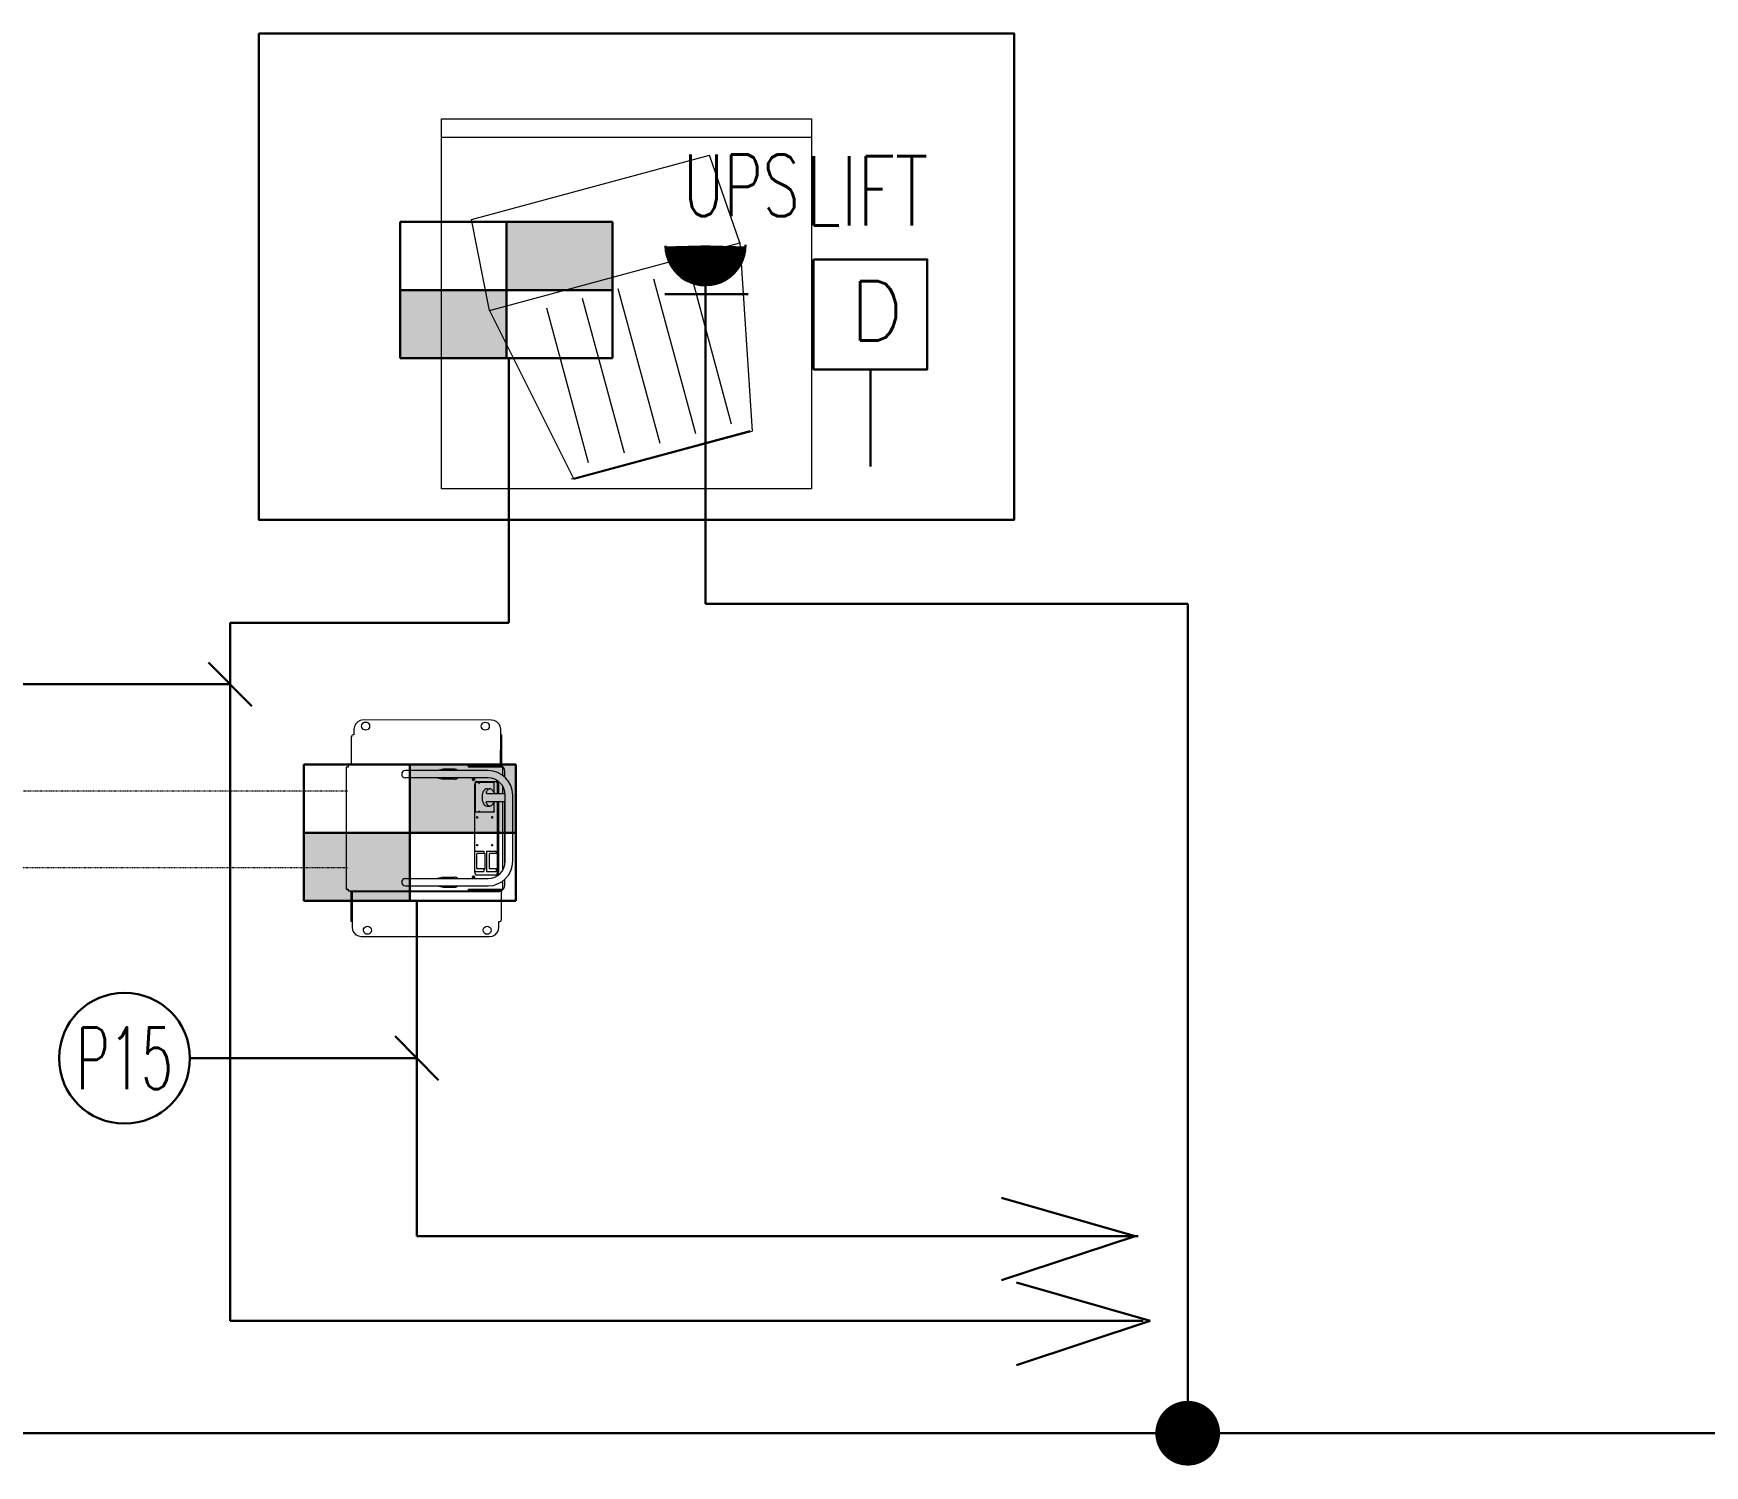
# Model space of a CAD drawing. Extents: x -1439 to 34962, y -872 to 8330.
# Drawn here: x 1871.6 to 2142.6, y 492.5 to 724.7 of the extents above; entities that cross this region are included whole.
import ezdxf
from ezdxf.enums import TextEntityAlignment as Align

# ---------------------------------------------------------------- set-up
doc = ezdxf.new("R2010")
doc.units = 0
doc.linetypes.add('HIDDEN', pattern=[0.375, 0.25, -0.125])
doc.layers.get('0').update_dxf_attribs({"color": 9, "lineweight": 9})
for name, color, linetype, lineweight in [('B_Ekipman_Zemin', 155, 'Continuous', 9), ('E-DATA LIFT PRIZI', 7, 'Continuous', 30), ('E-EKİPMAN PANOSU', 7, 'Continuous', 30), ('E-KABLO', 7, 'Continuous', 30), ('E-LINYE', 7, 'Continuous', 30), ('E-UPS PRİZ', 7, 'Continuous', 30), ('E-YAZI', 7, 'Continuous', 30)]:
    doc.layers.add(name, color=color, linetype=linetype, lineweight=lineweight)
doc.styles.add('E-YAZI', font='txttw.shx')

# ---------------------------------------------------------------- blocks, each defined once
blk = doc.blocks.new('4800makaslift')
for p, q in [((17107.5, 8433.5), (17107.5, 8425.3)), ((17120.4, 8436.4), (17120, 8438.5)), ((17330.5, 8448.4), (17122.5, 8448.5)), ((17132.7, 8440.6), (17133, 8438.5)), ((17314.4, 8436.3), (17314, 8438.4)), ((17326.7, 8440.6), (17327, 8438.4)), ((17345.5, 8433.4), (17344.7, 8438.4)), ((17345.5, 8426.7), (17345.5, 8433.4)), ((17103, 8420), (17103, 8375)), ((17107.5, 8425.3), (17107.5, 8424.4)), ((17345.2, 8375), (17345.5, 8424.8)), ((17345.5, 8424.8), (17345.5, 8426.7)), ((17345.5, 8424.5), (17347, 8424.5)), ((17345.5, 8424.4), (17345.5, 8375)), ((17347, 8424.5), (17347, 8374.2)), ((17346, 8375), (17098, 8375)), ((17098, 8375), (17098, 8372)), ((17342, 8375.5), (17107, 8375.5)), ((17293.4, 8372), (17293.4, 8375)), ((17346, 8373), (17293.4, 8373)), ((17346, 8375), (17346, 8373)), ((17095, 8372), (17095, 8174)), ((17098, 8372), (17095, 8372)), ((17325, 8354.5), (17191, 8354.5)), ((17325, 8366.5), (17191.1, 8366.5)), ((17252, 8368.5), (17243, 8366.5)), ((17243, 8354.5), (17252, 8352.5)), ((17252, 8366.5), (17252, 8368.5)), ((17271, 8368.5), (17252, 8368.5)), ((17252, 8352.5), (17252, 8354.5)), ((17271, 8352.5), (17252, 8352.5)), ((17349, 8372), (17293.4, 8372)), ((17300.8, 8350.9), (17300.6, 8350.5)), ((17301.2, 8353.4), (17301.2, 8352.6)), ((17334, 8347), (17304.9, 8347)), ((17304.9, 8299), (17304.9, 8347)), ((17306.2, 8349), (17339.5, 8349)), ((17334.9, 8330.5), (17334.9, 8346.1)), ((17349, 8358.4), (17349, 8372)), ((17352, 8355.9), (17352, 8365.5)), ((17303.5, 8202), (17303.5, 8344)), ((17322.8, 8337), (17327.9, 8337)), ((17323.7, 8329.5), (17352.8, 8329.5)), ((17339.6, 8345.5), (17339.6, 8329.5)), ((17340.5, 8344), (17340.5, 8329.5)), ((17342.2, 8344), (17342.2, 8329.5)), ((17349, 8329.5), (17349, 8340.9)), ((17352, 8329.5), (17352, 8333.5)), ((17353, 8219.5), (17353, 8326.5)), ((17365, 8219.5), (17365, 8326.5)), ((17334, 8299), (17304.9, 8299)), ((17322.8, 8309), (17327.9, 8309)), ((17323.7, 8316.5), (17353, 8316.5)), ((17334.9, 8299.9), (17334.9, 8315.5)), ((17339.6, 8316.5), (17339.6, 8232)), ((17340.5, 8316.5), (17340.5, 8202)), ((17342.2, 8316.5), (17342.2, 8202)), ((17349, 8205.1), (17349, 8316.5)), ((17352, 8212.5), (17352, 8316.5)), ((17303.5, 8236), (17318.1, 8236)), ((17307, 8207.5), (17307, 8231.5)), ((17319.6, 8232), (17307.3, 8232)), ((17318.2, 8235.9), (17318.2, 8232)), ((17320.1, 8231.6), (17320.1, 8231.5)), ((17320.1, 8207.5), (17320.1, 8231.5)), ((17322.6, 8236), (17322.6, 8203)), ((17322.6, 8236), (17338.3, 8236)), ((17327.3, 8207.5), (17327.3, 8231.5)), ((17339.9, 8232), (17327.5, 8232)), ((17338.4, 8235.9), (17338.4, 8232)), ((17340.4, 8231.6), (17340.4, 8231.5)), ((17340.4, 8207.5), (17340.4, 8231.5)), ((17191, 8191.5), (17325, 8191.5)), ((17252, 8193.5), (17243, 8191.5)), ((17252, 8193.5), (17252, 8191.5)), ((17252, 8193.5), (17271, 8193.5)), ((17301.2, 8193.4), (17301.2, 8192.6)), ((17303.5, 8203), (17318.1, 8203)), ((17339.5, 8197), (17306.2, 8197)), ((17319.6, 8207), (17307.3, 8207)), ((17318.2, 8207), (17318.2, 8203.1)), ((17322.6, 8203), (17338.3, 8203)), ((17339.9, 8207), (17327.5, 8207)), ((17337.8, 8197), (17338.6, 8197.2)), ((17338.4, 8207), (17338.4, 8203.1)), ((17339.6, 8207), (17339.6, 8200.5)), ((17349, 8174), (17349, 8187.6)), ((17352, 8180.5), (17352, 8190.1)), ((17095, 8174), (17098, 8174)), ((17098, 8174), (17098, 8171)), ((17346, 8171), (17098, 8171)), ((17103, 8121.5), (17103, 8171)), ((17104.5, 8121.6), (17104.5, 8170.8)), ((17104.8, 8170.8), (17104.5, 8121.2)), ((17107, 8170.5), (17342, 8170.5)), ((17191, 8179.5), (17325, 8179.5)), ((17243, 8179.5), (17252, 8177.5)), ((17252, 8179.5), (17252, 8177.5)), ((17252, 8177.5), (17271, 8177.5)), ((17293.4, 8174), (17349, 8174)), ((17293.4, 8171), (17293.4, 8174)), ((17346, 8173), (17293.4, 8173)), ((17346, 8171), (17346, 8173)), ((17347, 8126), (17347, 8171.8)), ((17104.5, 8121.5), (17103, 8121.5)), ((17104.5, 8121.2), (17104.5, 8119.3)), ((17104.5, 8119.3), (17104.5, 8112.6)), ((17104.5, 8112.6), (17105.3, 8107.6)), ((17123.4, 8105.4), (17123, 8107.6)), ((17135.7, 8109.7), (17136, 8107.6)), ((17317.4, 8105.4), (17317, 8107.5)), ((17329.7, 8109.6), (17330, 8107.5)), ((17342.5, 8120.8), (17342.5, 8121.6)), ((17342.5, 8112.5), (17342.5, 8120.8)), ((17119.5, 8097.6), (17327.5, 8097.5))]:
    blk.add_line(p, q)
at = {"linetype": 'HIDDEN'}
for p, q in [((16360.7, 8333.6), (17097, 8333.6)), ((17097, 8208.6), (16360.7, 8208.6))]:
    blk.add_line(p, q, dxfattribs=at)
for points in [[(17122.5, 8448.5), (17117.9, 8447.8), (17113.7, 8445.6), (17110.4, 8442.3), (17108.3, 8438.1), (17107.5, 8433.5)], [(17120, 8438.5), (17120.4, 8440.5), (17121.3, 8442.3), (17122.7, 8443.8), (17124.5, 8444.7), (17126.5, 8445), (17128.5, 8444.7), (17130.4, 8443.8), (17131.8, 8442.3), (17132.7, 8440.6)], [(17133, 8438.5), (17132.7, 8436.5), (17131.8, 8434.7), (17130.4, 8433.2), (17128.5, 8432.3), (17126.5, 8432), (17124.5, 8432.3), (17122.7, 8433.2), (17121.3, 8434.7), (17120.4, 8436.4)], [(17314, 8438.4), (17314.4, 8440.5), (17315.3, 8442.3), (17316.7, 8443.7), (17318.5, 8444.6), (17320.5, 8444.9), (17322.5, 8444.6), (17324.4, 8443.7), (17325.8, 8442.3), (17326.7, 8440.6)], [(17327, 8438.4), (17326.7, 8436.4), (17325.8, 8434.6), (17324.4, 8433.2), (17322.5, 8432.3), (17320.5, 8431.9), (17318.5, 8432.3), (17316.7, 8433.2), (17315.3, 8434.6), (17314.4, 8436.3)], [(17344.7, 8438.4), (17342.7, 8442.3), (17339.4, 8445.6), (17335.2, 8447.7), (17330.5, 8448.4)], [(17107.5, 8424.4), (17106.1, 8424.2), (17104.9, 8423.6), (17103.9, 8422.6), (17103.2, 8421.4), (17103, 8420)], [(17299.8, 8353), (17299.9, 8354.2), (17300, 8354.5)], [(17301.4, 8350), (17300.8, 8350.2), (17300.3, 8350.9), (17299.9, 8351.9), (17299.8, 8353)], [(17301.2, 8352.6), (17301.1, 8351.9), (17300.8, 8351.2), (17300.5, 8350.7), (17300.5, 8350.6)], [(17301.3, 8353), (17301.2, 8351.9), (17300.8, 8350.9)], [(17300.9, 8354.5), (17301.1, 8354.1), (17301.2, 8353.4)], [(17301.1, 8354.5), (17301.2, 8354.2), (17301.3, 8353)], [(17303, 8353), (17302.9, 8351.9), (17302.5, 8350.9), (17302, 8350.2), (17301.4, 8350)], [(17302.8, 8354.5), (17302.9, 8354.2), (17303, 8353)], [(17306.2, 8349), (17305.4, 8348.8), (17304.6, 8348), (17304.1, 8346.9), (17303.7, 8345.5), (17303.5, 8344)], [(17311, 8345), (17310.7, 8345.5), (17310.3, 8346), (17309.8, 8346.3), (17309.4, 8346.6), (17309, 8346.8), (17308.6, 8347), (17308.2, 8347)], [(17334.9, 8346.1), (17334.9, 8346.3), (17334.8, 8346.6), (17334.6, 8346.8), (17334.3, 8347), (17334, 8347)], [(17334.6, 8345), (17334.8, 8345.5), (17334.9, 8346), (17334.9, 8346.1)], [(17339.4, 8348), (17338.6, 8348.8), (17337.8, 8349)], [(17339.1, 8348.3), (17339.4, 8347), (17339.6, 8345.5)], [(17340.5, 8344), (17340.3, 8345.5), (17340, 8346.9), (17339.4, 8348)], [(17342.2, 8344), (17342, 8345.5), (17341.6, 8346.9), (17341, 8348), (17340.3, 8348.8), (17339.5, 8349)], [(17315.4, 8325.2), (17315.3, 8323), (17315.4, 8320.8), (17315.7, 8318.7), (17316.1, 8316.6), (17316.7, 8314.8), (17317.5, 8313.1), (17318.4, 8311.7), (17319.4, 8310.5), (17320.5, 8309.7)], [(17322.8, 8337), (17321.6, 8336.8), (17320.5, 8336.3), (17319.4, 8335.5), (17318.4, 8334.3), (17317.5, 8332.9), (17316.7, 8331.2), (17316.1, 8329.4), (17315.7, 8327.3), (17315.4, 8325.2)], [(17322.3, 8332.5), (17322.1, 8331.8), (17322, 8331.1), (17322.1, 8330.6), (17322.4, 8330.1), (17322.8, 8329.8), (17323.2, 8329.6), (17323.7, 8329.5)], [(17327.9, 8337), (17326.8, 8336.9), (17325.8, 8336.5), (17324.8, 8335.8), (17323.9, 8334.9), (17323.1, 8333.8), (17322.3, 8332.5)], [(17333.4, 8332.5), (17332.6, 8333.8), (17331.8, 8334.9), (17330.9, 8335.8), (17329.9, 8336.5), (17328.9, 8336.9), (17327.9, 8337)], [(17333.4, 8332.5), (17333.8, 8331.8), (17334.3, 8331.1), (17334.8, 8330.6), (17335.3, 8330.1), (17335.9, 8329.8), (17336.5, 8329.6), (17337, 8329.5)], [(17306.7, 8290.5), (17306.8, 8290.9), (17306.9, 8291.3), (17307.1, 8291.6), (17307.3, 8291.8), (17307.4, 8291.8)], [(17307.4, 8291.8), (17307.5, 8291.8), (17307.8, 8291.6), (17307.9, 8291.3), (17308.1, 8290.9), (17308.1, 8290.5)], [(17311, 8301), (17310.7, 8300.5), (17310.3, 8300), (17309.8, 8299.7), (17309.4, 8299.4), (17309, 8299.2), (17308.6, 8299), (17308.2, 8299)], [(17320.5, 8309.7), (17321.6, 8309.2), (17322.8, 8309)], [(17322.3, 8313.5), (17322.1, 8314.2), (17322, 8314.9), (17322.1, 8315.5), (17322.4, 8315.9), (17322.8, 8316.2), (17323.2, 8316.4), (17323.7, 8316.5)], [(17322.3, 8313.5), (17323.1, 8312.2), (17323.9, 8311.1), (17324.8, 8310.2), (17325.8, 8309.5), (17326.8, 8309.1), (17327.9, 8309)], [(17327.9, 8309), (17328.9, 8309.1), (17329.9, 8309.5), (17330.9, 8310.2), (17331.8, 8311.1), (17332.6, 8312.2), (17333.4, 8313.5)], [(17330.8, 8290.5), (17330.9, 8290.9), (17331, 8291.3), (17331.2, 8291.6), (17331.4, 8291.8), (17331.5, 8291.8)], [(17331.5, 8291.8), (17331.7, 8291.8), (17331.9, 8291.6), (17332.1, 8291.3), (17332.2, 8290.9), (17332.2, 8290.5)], [(17333.4, 8313.5), (17333.8, 8314.2), (17334.3, 8314.9), (17334.8, 8315.5), (17335.3, 8315.9), (17335.9, 8316.2), (17336.5, 8316.4), (17337, 8316.5)], [(17334.9, 8299.9), (17334.9, 8299.7), (17334.8, 8299.4), (17334.6, 8299.2), (17334.3, 8299), (17334, 8299)], [(17334.6, 8301), (17334.8, 8300.5), (17334.9, 8300), (17334.9, 8299.9)], [(17307.4, 8289.2), (17307.3, 8289.2), (17307.1, 8289.4), (17306.9, 8289.7), (17306.8, 8290.1), (17306.7, 8290.5)], [(17308.1, 8290.5), (17308.1, 8290.1), (17307.9, 8289.7), (17307.8, 8289.4), (17307.5, 8289.2), (17307.4, 8289.2)], [(17331.5, 8289.2), (17331.4, 8289.2), (17331.2, 8289.4), (17331, 8289.7), (17330.9, 8290.1), (17330.8, 8290.5)], [(17332.2, 8290.5), (17332.2, 8290.1), (17332.1, 8289.7), (17331.9, 8289.4), (17331.7, 8289.2), (17331.5, 8289.2)], [(17306.7, 8245.5), (17306.8, 8245.9), (17306.9, 8246.3), (17307.1, 8246.6), (17307.3, 8246.8), (17307.4, 8246.8)], [(17307.4, 8244.2), (17307.3, 8244.2), (17307.1, 8244.4), (17306.9, 8244.7), (17306.8, 8245.1), (17306.7, 8245.5)], [(17307.4, 8246.8), (17307.5, 8246.8), (17307.8, 8246.6), (17307.9, 8246.3), (17308.1, 8245.9), (17308.1, 8245.5)], [(17308.1, 8245.5), (17308.1, 8245.1), (17307.9, 8244.7), (17307.8, 8244.4), (17307.5, 8244.2), (17307.4, 8244.2)], [(17330.8, 8245.5), (17330.9, 8245.9), (17331, 8246.3), (17331.2, 8246.6), (17331.4, 8246.8), (17331.5, 8246.8)], [(17331.5, 8244.2), (17331.4, 8244.2), (17331.2, 8244.4), (17331, 8244.7), (17330.9, 8245.1), (17330.8, 8245.5)], [(17331.5, 8246.8), (17331.7, 8246.8), (17331.9, 8246.6), (17332.1, 8246.3), (17332.2, 8245.9), (17332.2, 8245.5)], [(17332.2, 8245.5), (17332.2, 8245.1), (17332.1, 8244.7), (17331.9, 8244.4), (17331.7, 8244.2), (17331.5, 8244.2)], [(17304.7, 8236), (17304.7, 8236), (17304.8, 8236), (17304.9, 8235.9), (17304.9, 8235.9), (17305, 8235.8)], [(17307.3, 8232), (17307.2, 8232), (17307.1, 8231.9), (17307, 8231.8), (17307, 8231.7), (17307, 8231.5)], [(17318.1, 8236), (17318.1, 8236), (17318.2, 8236), (17318.2, 8235.9), (17318.2, 8235.9)], [(17318.2, 8235.9), (17318.2, 8235.9), (17318.1, 8235.8)], [(17319.6, 8232), (17319.8, 8232), (17319.9, 8231.9), (17320, 8231.9), (17320.1, 8231.7), (17320.1, 8231.6)], [(17324.9, 8236), (17325, 8236), (17325.1, 8236), (17325.1, 8235.9), (17325.2, 8235.9), (17325.2, 8235.8)], [(17327.5, 8232), (17327.4, 8232), (17327.4, 8231.9), (17327.3, 8231.8), (17327.3, 8231.7), (17327.3, 8231.5)], [(17338.3, 8236), (17338.4, 8236), (17338.4, 8236), (17338.4, 8235.9), (17338.4, 8235.9)], [(17338.4, 8235.9), (17338.4, 8235.9), (17338.4, 8235.8)], [(17339.9, 8232), (17340, 8232), (17340.2, 8231.9), (17340.3, 8231.9), (17340.3, 8231.7), (17340.4, 8231.6)], [(17299.8, 8193), (17299.9, 8194.2), (17300.3, 8195.1), (17300.8, 8195.8), (17301.4, 8196)], [(17300, 8191.5), (17299.9, 8191.9), (17299.8, 8193)], [(17300.5, 8195.4), (17300.5, 8195.3), (17300.8, 8194.8), (17301.1, 8194.1), (17301.2, 8193.4)], [(17300.6, 8195.5), (17300.8, 8195.1), (17301.2, 8194.2), (17301.3, 8193)], [(17301.2, 8192.6), (17301.1, 8191.9), (17300.9, 8191.5)], [(17301.3, 8193), (17301.2, 8191.9), (17301.1, 8191.5)], [(17301.4, 8196), (17302, 8195.8), (17302.5, 8195.1), (17302.9, 8194.2), (17303, 8193)], [(17303, 8193), (17302.9, 8191.9), (17302.8, 8191.5)], [(17303.5, 8202), (17303.7, 8200.5), (17304.1, 8199.1), (17304.6, 8198), (17305.4, 8197.2), (17306.2, 8197)], [(17304.7, 8203), (17304.7, 8203), (17304.8, 8203), (17304.9, 8203.1), (17304.9, 8203.1), (17305, 8203.2)], [(17307, 8207.5), (17307, 8207.3), (17307, 8207.2), (17307.1, 8207.1), (17307.2, 8207), (17307.3, 8207)], [(17318.2, 8203.1), (17318.2, 8203.1), (17318.1, 8203.2)], [(17318.1, 8203), (17318.1, 8203), (17318.2, 8203), (17318.2, 8203.1), (17318.2, 8203.1)], [(17319.6, 8207), (17319.8, 8207), (17319.9, 8207.1), (17320, 8207.2), (17320.1, 8207.3), (17320.1, 8207.4), (17320.1, 8207.5)], [(17324.9, 8203), (17325, 8203), (17325.1, 8203), (17325.1, 8203.1), (17325.2, 8203.1), (17325.2, 8203.2)], [(17327.3, 8207.5), (17327.3, 8207.3), (17327.3, 8207.2), (17327.4, 8207.1), (17327.4, 8207), (17327.5, 8207)], [(17338.3, 8203), (17338.4, 8203), (17338.4, 8203), (17338.4, 8203.1), (17338.4, 8203.1)], [(17338.4, 8203.1), (17338.4, 8203.1), (17338.4, 8203.2)], [(17338.6, 8197.2), (17339.4, 8198), (17340, 8199.1), (17340.3, 8200.5), (17340.5, 8202)], [(17339.6, 8200.5), (17339.4, 8199), (17339.1, 8197.7)], [(17339.5, 8197), (17340.3, 8197.2), (17341, 8198), (17341.6, 8199.1), (17342, 8200.5), (17342.2, 8202)], [(17339.9, 8207), (17340, 8207), (17340.2, 8207.1), (17340.3, 8207.2), (17340.3, 8207.3), (17340.4, 8207.4), (17340.4, 8207.5)], [(17105.3, 8107.6), (17107.4, 8103.8), (17110.7, 8100.4), (17114.9, 8098.3), (17119.5, 8097.6)], [(17123, 8107.6), (17123.3, 8109.6), (17124.3, 8111.4), (17125.7, 8112.8), (17127.5, 8113.7), (17129.5, 8114.1), (17131.5, 8113.7), (17133.3, 8112.8), (17134.8, 8111.4), (17135.7, 8109.7)], [(17136, 8107.6), (17135.7, 8105.6), (17134.8, 8103.7), (17133.3, 8102.3), (17131.5, 8101.4), (17129.5, 8101.1), (17127.5, 8101.4), (17125.7, 8102.3), (17124.3, 8103.7), (17123.4, 8105.4)], [(17317, 8107.5), (17317.3, 8109.5), (17318.3, 8111.3), (17319.7, 8112.8), (17321.5, 8113.7), (17323.5, 8114), (17325.5, 8113.7), (17327.3, 8112.8), (17328.8, 8111.3), (17329.7, 8109.6)], [(17330, 8107.5), (17329.7, 8105.5), (17328.8, 8103.7), (17327.3, 8102.2), (17325.5, 8101.3), (17323.5, 8101), (17321.5, 8101.3), (17319.7, 8102.3), (17318.3, 8103.7), (17317.4, 8105.4)], [(17327.5, 8097.5), (17332.1, 8098.2), (17336.3, 8100.4), (17339.6, 8103.7), (17341.8, 8107.9), (17342.5, 8112.5)], [(17342.5, 8121.6), (17343.9, 8121.8), (17345.2, 8122.4), (17346.2, 8123.4), (17346.8, 8124.6), (17347, 8126)]]:
    blk.add_lwpolyline(points)
for centre, radius, start, end in [((17107, 8365.5), 10, 90, 107.3767), ((17342, 8365.5), 10, 72.6233, 90), ((17342, 8365.5), 10, 0, 66.2136), ((17191, 8360.5), 6, 90, 270), ((17271, 8360.5), 8, 48.618, 90), ((17271, 8360.5), 8, 270, 311.4517), ((17325, 8326.5), 40, 0, 90), ((17325, 8326.5), 28, 0, 90), ((17325, 8219.5), 28, 270, 0), ((17325, 8219.5), 40, 270, 0), ((17191, 8185.5), 6, 90, 270), ((17271, 8185.5), 8, 48.5483, 90), ((17107, 8180.5), 10, 252.6241, 270), ((17271, 8185.5), 8, 270, 311.4517), ((17342, 8180.5), 10, 270, 287.3759), ((17342, 8180.5), 10, 293.7864, 0)]:
    blk.add_arc(centre, radius, start, end)
blk = doc.blocks.new('A$C44297C4A')
at = {"linetype": 'Continuous', "lineweight": 0}
for p, q in [((0, 42.13), (38.62, 52.58)), ((43.5, 38.36), (38.62, 52.58)), ((2.95, 27.39), (0, 42.14)), ((2.95, 27.39), (43.5, 38.36)), ((43.5, 38.36), (45.54, 7.83)), ((35.33, 34.08), (42.12, 8.98)), ((23.75, 30.94), (30.53, 5.85)), ((29.54, 32.51), (36.32, 7.41)), ((2.95, 27.39), (16.58, 0)), ((12.16, 27.81), (18.95, 2.71)), ((17.96, 29.38), (24.74, 4.28)), ((16.23, 0.08), (45.19, 7.91)), ((16.58, 0), (45.54, 7.83))]:
    blk.add_line(p, q, dxfattribs=at)
blk = doc.blocks.new('p-mekanik_arackabul_ekran3')
for p, q in [((0, 0), (0, 60)), ((0, 60), (60, 60)), ((57, 60), (57, 0)), ((60, 60), (60, 0)), ((60, 0), (0, 0))]:
    blk.add_line(p, q)
at = {"rotation": 270}
blk.add_blockref('A$C44297C4A', (1.53, 55.12), dxfattribs=at)
blk = doc.blocks.new('100_EKİPMAN PANOSU')
at = {"layer": 'E-EKİPMAN PANOSU', "color": 4}
for p, q in [((-3.072, 3.948), (3.072, 3.948)), ((-3.072, 0), (-3.072, 3.948)), ((0, 3.948), (0, 0)), ((3.072, 3.948), (3.072, 0)), ((-3.072, 1.974), (3.072, 1.974)), ((3.072, 0), (-3.072, 0))]:
    blk.add_line(p, q, dxfattribs=at)
for points in [[(0, 3.948), (3.072, 3.948), (0, 1.974), (3.072, 1.974)], [(-3.072, 1.974), (0, 1.974), (-3.072, 0), (0, 0)]]:
    blk.add_solid(points, dxfattribs=at)
blk = doc.blocks.new('100_UPS PRİZ')
at = {"layer": 'E-UPS PRİZ', "color": 4}
for p, q in [((-1.223, 2.136), (1.279, 2.136)), ((0, 2.4), (0, 0))]:
    blk.add_line(p, q, dxfattribs=at)
at = {"layer": 'E-UPS PRİZ', "color": 4, "const_width": 1.2}
blk.add_lwpolyline([(-0.6, 3.584, 0.97398), (0.6, 3.584, 0.97398)], format="xyb", dxfattribs=at)
at = {"layer": 'E-UPS PRİZ', "color": 4}
blk.add_arc((0, 3.6), 1.2, 180.7551, 0.7551, dxfattribs=at)
blk = doc.blocks.new('E-DATA LIFT PRIZI')
at = {"layer": 'E-DATA LIFT PRIZI', "color": 2}
blk.add_line((0, 0), (0, 41.99), dxfattribs=at)
blk.add_lwpolyline([(-24.58, 89.56), (24.58, 89.56), (24.58, 41.99), (-24.58, 41.99)], close=True, dxfattribs=at)
at = {"layer": 'E-DATA LIFT PRIZI', "color": 2, "style": 'E-YAZI', "width": 0.7}
blk.add_text('LIFT', height=30, dxfattribs=at).set_placement((-28.02, 104.21))
at = {"layer": 'E-DATA LIFT PRIZI', "color": 2, "style": 'E-YAZI'}
blk.add_text('D', height=25.6, dxfattribs=at).set_placement((-8.79, 54.59))

msp = doc.modelspace()

# ---------------------------------------------------------------- linework, layer by layer
at = {"layer": 'E-EKİPMAN PANOSU'}
msp.add_lwpolyline([(1908.19, 724.7), (2030.61, 724.7), (2030.61, 645.82), (1908.19, 645.82)], close=True, dxfattribs=at)
at = {"layer": 'E-KABLO', "color": 6}
for p, q in [((1948.68, 672.04), (1948.68, 629.14)), ((1948.68, 629.14), (1903.51, 629.14)), ((1903.51, 629.14), (1903.51, 515.96)), ((1933.79, 584.05), (1933.79, 529.7)), ((2050.24, 529.7), (2028.57, 535.92)), ((1933.79, 529.7), (2050.74, 529.7)), ((2050.24, 529.7), (2028.57, 522.54)), ((2052.66, 515.96), (2031, 522.18)), ((1903.51, 515.96), (2051.56, 515.96)), ((2052.66, 515.96), (2031, 508.79))]:
    msp.add_line(p, q, dxfattribs=at)
at = {"layer": 'E-KABLO', "color": 4, "ltscale": 40}
msp.add_line((2688.46, 497.75), (464.56, 497.75), dxfattribs=at)
at = {"layer": 'E-KABLO', "color": 4, "const_width": 5.25}
msp.add_lwpolyline([(2056.15, 497.75, 1), (2061.4, 497.75, 1)], format="xyb", close=True, dxfattribs=at)
at = {"layer": 'E-LINYE', "color": 4}
for p, q in [((1980.59, 670.9), (1980.59, 632.23)), ((1980.59, 632.23), (2058.78, 632.23)), ((2058.78, 632.23), (2058.78, 496.43))]:
    msp.add_line(p, q, dxfattribs=at)
at = {"layer": 'E-LINYE', "color": 7, "linetype": 'Continuous'}
for p, q in [((1907.03, 615.61), (1900, 622.73)), ((1903.51, 619.17), (1854.81, 619.17)), ((1937.3, 555), (1930.27, 562.11)), ((1933.79, 558.55), (1897.13, 558.55))]:
    msp.add_line(p, q, dxfattribs=at)
msp.add_circle((1886.39, 558.55), 10.61, dxfattribs=at)

# ---------------------------------------------------------------- block references
at = {"layer": 'B_Ekipman_Zemin', "xscale": 0.1, "yscale": 0.1, "zscale": 0.1}
msp.add_blockref('4800makaslift', (212.83, -231.46), dxfattribs=at)
at = {"layer": 'B_Ekipman_Zemin', "rotation": 90}
msp.add_blockref('p-mekanik_arackabul_ekran3', (1997.76, 650.88), dxfattribs=at)
at = {"layer": 'E-DATA LIFT PRIZI', "color": 1, "xscale": 0.375, "yscale": 0.375, "zscale": 0.375}
msp.add_blockref('E-DATA LIFT PRIZI', (2007.32, 654.47), dxfattribs=at)
at = {"layer": 'E-EKİPMAN PANOSU', "xscale": 5.600000000000001, "yscale": 5.600000000000001, "zscale": 5.600000000000001}
for p in [(1948.3, 672.04), (1932.66, 584.05)]:
    msp.add_blockref('100_EKİPMAN PANOSU', p, dxfattribs=at)
at = {"layer": 'E-UPS PRİZ', "xscale": 5.399999999999999, "yscale": 5.399999999999999, "zscale": 5.399999999999999}
msp.add_blockref('100_UPS PRİZ', (1980.59, 670.9), dxfattribs=at)

# ---------------------------------------------------------------- texts
at = {"layer": 'E-LINYE', "color": 7, "linetype": 'Continuous', "style": 'E-YAZI', "width": 0.6}
msp.add_text('P15', height=10, dxfattribs=at).set_placement((1886.39, 558.55), align=Align.MIDDLE_CENTER)
at = {"layer": 'E-YAZI', "color": 3, "style": 'E-YAZI', "width": 0.7}
msp.add_text('UPS', height=10, dxfattribs=at).set_placement((1976.95, 695.05))

doc.saveas('drawing.dxf')
